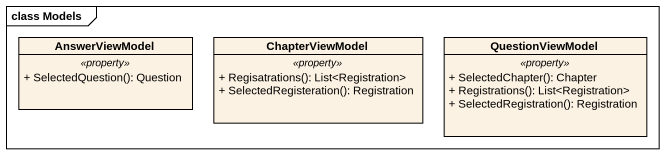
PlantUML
@startuml
mainframe class Models
hide circle
hide empty members
skinparam classAttributeIconSize 0
class AnswerViewModel {
  .. <<property>> ..
  + SelectedQuestion(): Question
}
class ChapterViewModel {
  .. <<property>> ..
  + Regisatrations(): List<Registration>
  + SelectedRegisteration(): Registration
}
class QuestionViewModel {
  .. <<property>> ..
  + SelectedChapter(): Chapter
  + Registrations(): List<Registration>
  + SelectedRegistration(): Registration
}
@enduml
